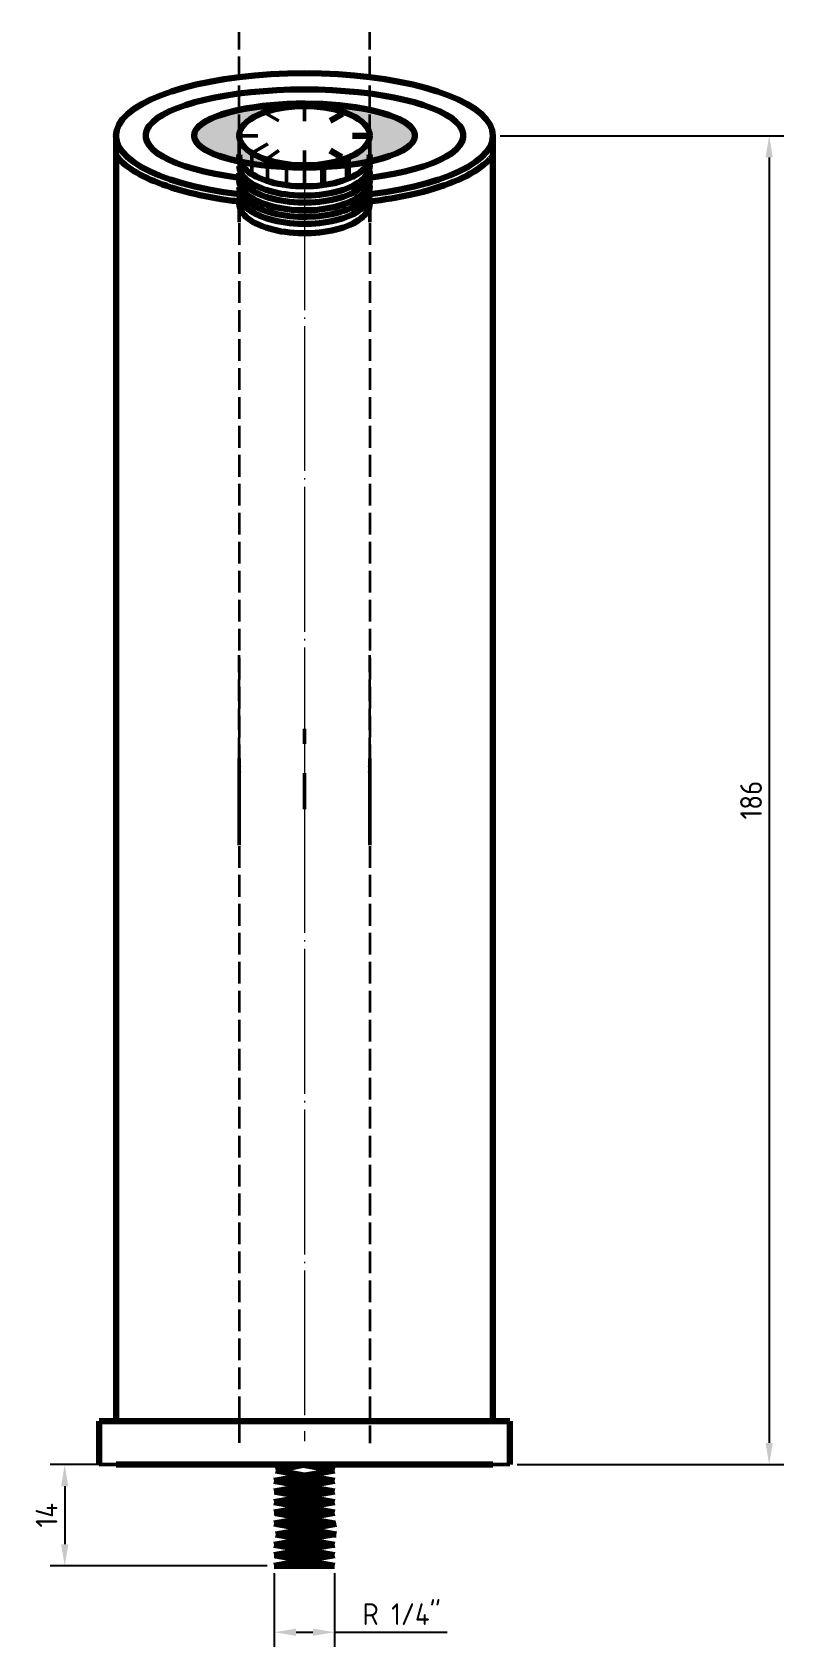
# Model space of a CAD drawing. Extents: x 78 to 382, y 43 to 274.
# Drawn here: x 278.5 to 382.1, y 50.8 to 273.7 of the extents above; entities that cross this region are included whole.
import ezdxf

# ---------------------------------------------------------------- set-up
doc = ezdxf.new("R2010")
doc.units = 0
doc.header["$PDMODE"] = 3
doc.linetypes.add('中心線', pattern=[22.2, 20, -1, 0.2, -1])
doc.linetypes.add('虛線', pattern=[4, 3, -1])
doc.layers.get('0').update_dxf_attribs({"linetype": 'CONTINUOUS'})
doc.layers.get('Defpoints').update_dxf_attribs({"linetype": 'CONTINUOUS'})
for name, color, linetype, lineweight in [('中心線層', 2, '中心線', 18), ('尺度線層', 3, 'CONTINUOUS', 18), ('虛線層', 6, '虛線', 35), ('輪廓線層', 7, 'CONTINUOUS', 50)]:
    doc.layers.add(name, color=color, linetype=linetype, lineweight=lineweight)
doc.styles.add('CNS', font='isocp.shx', dxfattribs={"bigfont": 'chineset.shx'})
doc.dimstyles.new('CNS', dxfattribs={"dimscale": 0, "dimtxt": 3, "dimasz": 3, "dimexe": 2, "dimexo": 1, "dimgap": 1, "dimtad": 1, "dimdsep": 46, "dimtxsty": 'CNS', "dimcen": 0, "dimclrt": 1, "dimadec": 0, "dimazin": 0, "dimtfac": 1, "dimtmove": 0, "dimatfit": 3, "dimfxl": 1, "dimtolj": 1, "dimtzin": 0, "dimarcsym": 0})

# ---------------------------------------------------------------- blocks, each defined once
blk = doc.blocks.new('*D8')
at = {"layer": 'Defpoints', "color": 0, "transparency": 16777216}
for p in [(311.8748996151196, 75.90382978248022), (282.9604275384668, 61.90382978248027), (311.8748996151194, 61.90382978248026)]:
    blk.add_point(p, dxfattribs=at)
at = {"layer": '尺度線層', "color": 0, "lineweight": -2, "transparency": 16777216}
for p, q in [((310.8748996151196, 75.90382978248022), (280.9604275384668, 75.90382978248023)), ((282.9604275384668, 72.90382978248023), (282.9604275384668, 64.90382978248027)), ((310.8748996151194, 61.90382978248026), (280.9604275384668, 61.90382978248027))]:
    blk.add_line(p, q, dxfattribs=at)
at = {"layer": '尺度線層', "color": 0, "transparency": 16777216}
for points in [[(282.4604275384668, 72.90382978248023), (283.4604275384668, 72.90382978248023), (282.9604275384668, 75.90382978248023)], [(282.4604275384668, 64.90382978248027), (283.4604275384668, 64.90382978248027), (282.9604275384668, 61.90382978248027)]]:
    blk.add_solid(points, dxfattribs=at)
at = {"layer": '尺度線層', "color": 1, "transparency": 16777216, "insert": (280.4604275384668, 68.90382978248029), "char_height": 3, "attachment_point": 5, "rotation": 90, "style": 'CNS'}
blk.add_mtext('\\A1;14', dxfattribs=at)
blk = doc.blocks.new('*D9')
at = {"layer": 'Defpoints', "color": 0, "transparency": 16777216}
for p in [(311.8748996151194, 61.90382978248022), (320.1948996151195, 61.90382978248022), (320.1948996151195, 52.75213815707446)]:
    blk.add_point(p, dxfattribs=at)
at = {"layer": '尺度線層', "color": 0, "lineweight": -2, "transparency": 16777216}
for p, q in [((311.8748996151194, 60.90382978248022), (311.8748996151194, 50.75213815707446)), ((320.1948996151195, 60.90382978248022), (320.1948996151195, 50.75213815707446)), ((314.8748996151194, 52.75213815707446), (317.1948996151195, 52.75213815707446)), ((320.1948996151195, 52.75213815707446), (335.6948996151195, 52.75213815707446))]:
    blk.add_line(p, q, dxfattribs=at)
at = {"layer": '尺度線層', "color": 0, "transparency": 16777216}
for points in [[(314.8748996151194, 53.25213815707446), (314.8748996151194, 52.25213815707446), (311.8748996151194, 52.75213815707446)], [(317.1948996151195, 53.25213815707446), (317.1948996151195, 52.25213815707446), (320.1948996151195, 52.75213815707446)]]:
    blk.add_solid(points, dxfattribs=at)
at = {"layer": '尺度線層', "color": 1, "transparency": 16777216, "insert": (329.4448996151195, 55.25213815707446), "char_height": 3, "attachment_point": 5, "style": 'CNS'}
blk.add_mtext('\\A1;R 1/4"', dxfattribs=at)
blk = doc.blocks.new('*D13')
at = {"layer": 'Defpoints', "color": 0, "transparency": 16777216}
for p in [(342.0348996151197, 259.4038297824802), (344.3794191634433, 75.90382978248023), (380.1344153672064, 75.90382978248022)]:
    blk.add_point(p, dxfattribs=at)
at = {"layer": '尺度線層', "color": 0, "lineweight": -2, "transparency": 16777216}
for p, q in [((343.0348996151197, 259.4038297824802), (382.1344153672065, 259.4038297824802)), ((380.1344153672065, 256.4038297824802), (380.1344153672064, 78.90382978248022)), ((345.3794191634433, 75.90382978248023), (382.1344153672064, 75.90382978248022))]:
    blk.add_line(p, q, dxfattribs=at)
at = {"layer": '尺度線層', "color": 0, "transparency": 16777216}
for points in [[(379.6344153672065, 256.4038297824802), (380.6344153672065, 256.4038297824802), (380.1344153672065, 259.4038297824802)], [(379.6344153672064, 78.90382978248022), (380.6344153672064, 78.90382978248022), (380.1344153672064, 75.90382978248022)]]:
    blk.add_solid(points, dxfattribs=at)
at = {"layer": '尺度線層', "color": 1, "transparency": 16777216, "insert": (377.6344153672064, 167.6538297824802), "char_height": 3, "attachment_point": 5, "rotation": 90, "style": 'CNS'}
blk.add_mtext('\\A1;186', dxfattribs=at)

msp = doc.modelspace()

# ---------------------------------------------------------------- hatches: boundary and pattern name
at = {"layer": '輪廓線層', "lineweight": 211}
h = msp.add_hatch(color=5, dxfattribs=at)
h.dxf.hatch_style = 1
edge = h.paths.add_edge_path()
edge.add_ellipse((316.0348996151197, 259.4038297824802), major_axis=(15.23263867812827, 0), ratio=0.2912788519034799, start_angle=306.2163962963038, end_angle=413.7836037036962)
edge.add_line((325.0348996151197, 262.9835186635186), (325.0348996151197, 255.8241409014419))
edge = h.paths.add_edge_path()
edge.add_ellipse((316.0348996151197, 259.4038297824802), major_axis=(15.23263867812827, 0), ratio=0.2912788519034799, start_angle=126.2163962963038, end_angle=233.7836037036962)
edge.add_line((307.0348996151197, 255.8241409014419), (307.0348996151197, 259.4038297824802))
edge.add_line((307.0348996151197, 259.4038297824802), (307.0348996151197, 262.9835186635186))
edge = h.paths.add_edge_path()
edge.add_ellipse((316.0348996151197, 259.4038297824802), major_axis=(8.999999999999972, -2.842170943040401e-14), ratio=0.454385745846494, start_angle=90.00000000000011, end_angle=180, ccw=False)
edge.add_line((316.0348996151197, 263.4933014950986), (316.0348996151197, 263.840775288106))
edge.add_ellipse((316.0348996151197, 259.4038297824802), major_axis=(15.23263867812827, 0), ratio=0.2912788519034799, start_angle=90, end_angle=126.2163962963038)
edge.add_line((307.0348996151197, 262.9835186635186), (307.0348996151197, 259.4038297824803))
edge = h.paths.add_edge_path()
edge.add_ellipse((316.0348996151197, 259.4038297824802), major_axis=(15.23263867812827, 0), ratio=0.2912788519034799, start_angle=53.78360370369619, end_angle=90)
edge.add_line((316.0348996151197, 263.840775288106), (316.0348996151197, 263.4933014950986))
edge.add_ellipse((316.0348996151197, 259.4038297824802), major_axis=(8.999999999999972, -2.842170943040401e-14), ratio=0.454385745846494, start_angle=0, end_angle=90.00000000000011, ccw=False)
edge.add_line((325.0348996151197, 259.4038297824802), (325.0348996151197, 262.9835186635186))
h = msp.add_hatch(color=5, dxfattribs=at)
h.dxf.hatch_style = 1
edge = h.paths.add_edge_path()
edge.add_ellipse((316.0348996151197, 259.4038297824802), major_axis=(8.999999999999972, -2.842170943040401e-14), ratio=0.454385745846494, start_angle=180, end_angle=216.198241836051, ccw=False)
edge.add_line((307.0348996151197, 259.4038297824802), (307.0348996151197, 256.5019805044354))
edge.add_ellipse((316.0348996151197, 256.5019805044354), major_axis=(8.999999999999972, -2.842170943040401e-14), ratio=0.454385745846494, start_angle=180, end_angle=189.4281672100979)
edge.add_ellipse((316.0348996151197, 259.4038297824802), major_axis=(15.23263867812827, 0), ratio=0.2885638493284925, start_angle=234.3483719294432, end_angle=241.5238845756734)
edge.add_line((308.7720937006457, 255.5400370854816), (308.7720937006457, 256.988665876817))
edge = h.paths.add_edge_path()
edge.add_ellipse((316.0348996151197, 259.4038297824802), major_axis=(8.999999999999972, -2.842170943040401e-14), ratio=0.454385745846494, start_angle=216.198241836051, end_angle=235.49162515072442, ccw=False)
edge.add_line((308.7720937006457, 256.988665876817), (308.7720937006457, 255.5400370854816))
edge.add_ellipse((316.0348996151197, 259.4038297824802), major_axis=(15.23263867812827, 0), ratio=0.2885638493284925, start_angle=241.5238845756734, end_angle=250.4442027537012)
edge.add_line((310.9361593842168, 255.2617962190196), (310.9361593842168, 256.0339276533646))
edge = h.paths.add_edge_path()
edge.add_ellipse((316.0348996151197, 259.4038297824802), major_axis=(8.999999999999972, -2.842170943040401e-14), ratio=0.454385745846494, start_angle=235.49162515072442, end_angle=254.1143443820823, ccw=False)
edge.add_line((310.9361593842168, 256.0339276533646), (310.9361593842168, 255.2617962190196))
edge.add_ellipse((316.0348996151197, 259.4038297824802), major_axis=(15.23263867812827, 0), ratio=0.2885638493284925, start_angle=250.4442027537012, end_angle=260.6930886875127)
edge.add_line((313.5714337295306, 255.0661035134348), (313.5714337295306, 255.4705355387395))
edge = h.paths.add_edge_path()
edge.add_ellipse((316.0348996151197, 259.4038297824802), major_axis=(8.999999999999972, -2.842170943040401e-14), ratio=0.454385745846494, start_angle=254.1143443820823, end_angle=270.0000000000001, ccw=False)
edge.add_line((313.5714337295306, 255.4705355387395), (313.5714337295306, 255.0661035134348))
edge.add_ellipse((316.0348996151197, 259.4038297824802), major_axis=(15.23263867812827, 0), ratio=0.2885638493284925, start_angle=260.6930886875127, end_angle=270)
edge.add_line((316.0348996151197, 255.0082409300894), (316.0348996151197, 255.3143580698618))
edge = h.paths.add_edge_path()
edge.add_ellipse((316.0348996151197, 259.4038297824802), major_axis=(8.999999999999972, -2.842170943040401e-14), ratio=0.454385745846494, start_angle=270.0000000000001, end_angle=286.54391271984423, ccw=False)
edge.add_line((316.0348996151197, 255.3143580698618), (316.0349168902458, 255.0082409300923))
edge.add_ellipse((316.0348996151197, 259.4038297824802), major_axis=(15.23263867812827, 0), ratio=0.2885638493284925, start_angle=270.0000649783557, end_angle=279.6855503185777)
edge.add_line((318.5976507069886, 255.0708959619874), (318.5976507069886, 255.4836549284851))
edge = h.paths.add_edge_path()
edge.add_ellipse((316.0348996151197, 259.4038297824802), major_axis=(8.999999999999972, -2.842170943040401e-14), ratio=0.454385745846494, start_angle=286.54391271984423, end_angle=311.66844744761016, ccw=False)
edge.add_line((318.5976507069886, 255.4836549284851), (318.5976507069886, 255.0708959619874))
edge.add_ellipse((316.0348996151197, 259.4038297824802), major_axis=(15.23263867812827, 0), ratio=0.2885638493284925, start_angle=279.6855503185777, end_angle=293.1288004704226)
edge.add_line((322.0182713639074, 255.3615400422915), (322.0182713639074, 256.3489763839066))
edge = h.paths.add_edge_path()
edge.add_line((325.0348996151197, 256.5019805044353), (325.0348996151197, 259.4038297824801))
edge.add_ellipse((316.0348996151197, 259.4038297824802), major_axis=(8.999999999999972, -2.842170943040401e-14), ratio=0.454385745846494, start_angle=311.66844744761016, end_angle=360, ccw=False)
edge.add_line((322.0182713639074, 256.3489763839066), (322.0182713639074, 255.3615400422915))
edge.add_ellipse((316.0348996151197, 259.4038297824802), major_axis=(15.23263867812827, 0), ratio=0.2885638493284925, start_angle=293.1288004704226, end_angle=305.6516280705569)
edge.add_ellipse((316.0348996151197, 256.5019805044354), major_axis=(8.999999999999972, -2.842170943040401e-14), ratio=0.454385745846494, start_angle=350.5718327899029, end_angle=360)

# ---------------------------------------------------------------- linework, layer by layer
at = {"lineweight": 211}
for p, q in [((290.0348996151197, 173.4038297824802), (290.0348996151197, 81.90382978248023)), ((342.0348996151197, 173.4038297824802), (342.0348996151197, 81.90382978248022)), ((342.0348996151197, 81.90382978248022), (290.0348996151197, 81.90382978248022)), ((290.0348996151197, 75.90382978248022), (342.0348996151197, 75.90382978248022)), ((320.19489961512, 75.10719409793182), (315.676954140484, 75.90382978248022)), ((311.8748996151196, 73.64015361843713), (320.19489961512, 75.10719409793182)), ((311.8748996151196, 73.64015361843713), (320.19489961512, 75.10719409793182)), ((320.1948996151198, 72.17311313894265), (311.8748996151198, 73.64015361843713)), ((311.8748996151191, 72.1731131389426), (320.1948996151195, 73.6401536184373)), ((320.1948996151202, 73.64015361843713), (311.8748996151196, 73.64015361843713)), ((311.8748996151198, 73.64015361843713), (320.19489961512, 73.64015361843713)), ((311.8748996151191, 70.70607265944795), (320.1948996151198, 72.17311313894265)), ((311.8748996151194, 70.70607265944795), (320.1948996151198, 72.17311313894265)), ((320.1948996151198, 72.1731131389426), (311.8748996151191, 72.1731131389426)), ((311.8748996151194, 72.1731131389426), (320.1948996151195, 72.1731131389426)), ((311.8748996151191, 69.26298871270274), (320.1948996151195, 70.73002919219743)), ((320.1948996151195, 69.23903217995348), (311.8748996151196, 70.70607265944795)), ((320.19489961512, 70.70607265944795), (311.8748996151194, 70.70607265944795)), ((311.8748996151196, 70.70607265944795), (320.1948996151198, 70.70607265944795)), ((320.1948996151198, 69.26298871270274), (311.8748996151191, 69.26298871270274)), ((311.8748996151194, 69.26298871270274), (320.1948996151195, 69.26298871270274)), ((311.8748996151191, 67.77199170045878), (320.1948996151195, 69.23903217995348)), ((311.8748996151198, 67.77199170045856), (320.1948996151202, 69.23903217995326)), ((320.19489961512, 66.30495122096409), (311.8748996151201, 67.77199170045856)), ((320.1948996151204, 67.77199170045856), (311.8748996151198, 67.77199170045856)), ((311.8748996151201, 67.77199170045856), (320.1948996151202, 67.77199170045856)), ((312.0956686030707, 66.26602369188451), (320.4156686030711, 67.73306417137921)), ((311.8748996151196, 64.83791074146939), (320.19489961512, 66.30495122096409)), ((311.8748996151196, 64.83791074146939), (320.19489961512, 66.30495122096409)), ((311.8748996151191, 63.39826453805392), (320.1948996151195, 64.86530501754862)), ((320.1948996151195, 63.37087026197491), (311.8748996151198, 64.83791074146939)), ((320.1948996151202, 64.83791074146939), (311.8748996151196, 64.83791074146939)), ((311.8748996151198, 64.83791074146939), (320.19489961512, 64.83791074146939)), ((320.4156686030714, 66.26602369188451), (312.0956686030707, 66.26602369188451)), ((312.095668603071, 66.26602369188451), (320.4156686030711, 66.26602369188451)), ((320.1948996151198, 63.39826453805392), (311.8748996151191, 63.39826453805392)), ((311.8748996151194, 63.39826453805392), (320.1948996151195, 63.39826453805392)), ((311.8748996151191, 61.90382978248022), (320.1948996151195, 63.37087026197491)), ((320.1948996151198, 61.90382978248022), (311.8748996151191, 61.90382978248022)), ((311.8748996151194, 61.90382978248022), (320.1948996151195, 61.90382978248022))]:
    msp.add_line(p, q, dxfattribs=at)
at = {"layer": '中心線層'}
for p, q in [((316.0348996151197, 263.840775288106), (316.0348996151197, 263.4933014950986)), ((316.0348996151197, 255.3143580695026), (316.0348996151197, 165.131067868076)), ((316.0348996151197, 177.840775288106), (316.0348996151197, 177.4933014950986)), ((316.0348996151197, 169.3143580695026), (316.0348996151197, 79.131067868076))]:
    msp.add_line(p, q, dxfattribs=at)
at = {"layer": '虛線層'}
for p, q in [((307.0348996151197, 251.3151429579371), (307.0348996151197, 273.6810215246859)), ((325.0348996151197, 251.3151429579371), (325.0348996151197, 273.6810215246859)), ((307.0348996151197, 251.3151429579371), (307.0348996151197, 167.9038297824802)), ((325.0348996151197, 251.3151429579371), (325.0348996151197, 164.8816796319802)), ((307.0348996151197, 165.3151429579371), (307.0348996151197, 187.6810215246859)), ((325.0348996151197, 165.3151429579371), (325.0348996151197, 187.6810215246859)), ((307.0348996151197, 165.3151429579371), (307.0348996151197, 81.90382978248022)), ((325.0348996151197, 165.3151429579371), (325.0348996151197, 78.8816796319802)), ((307.0348996151197, 81.90382978248022), (307.0348996151197, 78.92603445612588))]:
    msp.add_line(p, q, dxfattribs=at)
at = {"layer": '輪廓線層'}
for p, q in [((316.0348996151197, 263.4933014950986), (316.0348996151197, 261.4257348701369)), ((312.4933132239343, 261.4485656387894), (310.7946083544418, 262.4293133524645)), ((307.0348996151197, 259.4038297824802), (307.0348996151197, 247.4499709800856)), ((307.0348996151197, 259.4038297824802), (309.6170970501507, 259.4038297824802)), ((325.0348996151197, 247.4499709800853), (325.0348996151197, 259.4038297824802)), ((308.7720937006457, 256.988665876817), (310.9751730866747, 258.2717621850653)), ((308.7720937006457, 256.988665876817), (308.7720937006457, 254.0868165987722)), ((312.4933132239343, 257.359093926171), (310.8929277871737, 256.2043519429105)), ((316.0544337699073, 257.359093926171), (316.0348996151197, 255.3143580693581)), ((310.9361593842168, 256.0339276533646), (310.9361593842168, 253.1320783753198)), ((313.5714337295306, 255.4705355387395), (313.5714337295306, 253.0637927075576)), ((316.0348996151197, 255.3143580698618), (316.0350633753462, 252.412508792494)), ((313.5714337295306, 253.0637927075576), (313.5714337295306, 252.5686862606947)), ((316.0348996151197, 177.4933014950986), (316.0348996151197, 175.4257348701369)), ((290.0348996151197, 173.4038297824802), (290.0348996151197, 170.9038297824802)), ((307.0348996151197, 173.4038297824802), (307.0348996151197, 161.4499709800856)), ((325.0348996151197, 161.4499709800853), (325.0348996151197, 173.4038297824802)), ((316.0544337699073, 171.359093926171), (316.0348996151197, 169.3143580693581)), ((316.0348996151197, 169.3143580698618), (316.0350633753462, 166.412508792494)), ((290.0348996151197, 75.90382978248022), (287.690380066796, 75.90382978248022)), ((344.3794191634433, 75.90382978248022), (342.0348996151197, 75.90382978248022))]:
    msp.add_line(p, q, dxfattribs=at)
at = {"layer": '輪廓線層', "lineweight": 211}
for p, q in [((319.5764860063051, 261.4485656387894), (321.2751908757975, 262.4293133524645)), ((290.0348996151197, 173.4038297824802), (290.0348996151197, 259.4038297824802)), ((322.6414102506965, 259.4038297824802), (325.0348996151197, 259.4038297824802)), ((342.0348996151197, 173.4038297824802), (342.0348996151197, 259.4038297824802)), ((319.5764860063051, 257.359093926171), (321.1592285011642, 256.4452971207064)), ((318.5976507069886, 255.4836549284851), (318.5976507069886, 253.0671309278135)), ((322.0182713639074, 256.3489763839066), (322.0182713639074, 253.4471271058618)), ((322.0182713639074, 253.4471271058618), (322.0182713639074, 256.3489763839066)), ((318.5976507069886, 253.0671309278135), (318.5976507069886, 252.5818056504403)), ((290.0348996151197, 81.90382978248022), (287.690380066796, 81.90382978248022)), ((287.690380066796, 81.90382978248022), (287.690380066796, 75.90382978248023)), ((342.0348996151197, 81.90382978248022), (344.3794191634433, 81.90382978248022)), ((344.3794191634433, 81.90382978248022), (344.3794191634433, 75.90382978248023)), ((316.0348996151197, 75.90382978248022), (312.095668603071, 75.06826656885225)), ((320.1948996151202, 73.64015361843713), (312.095668603071, 75.06826656885225)), ((320.1948996151198, 72.1731131389426), (312.0956686030705, 73.60122608935772)), ((320.19489961512, 70.70607265944795), (312.0956686030707, 72.13418560986308)), ((320.1948996151198, 69.26298871270274), (312.0956686030705, 70.69110166311786)), ((320.1948996151204, 67.77199170045856), (312.0956686030712, 69.20010465087368)), ((320.4156686030714, 66.26602369188451), (312.3164375910221, 67.69413664229964)), ((320.1948996151202, 64.83791074146939), (312.095668603071, 66.26602369188451)), ((320.1948996151198, 63.39826453805392), (312.0956686030705, 64.82637748846905)), ((320.1948996151198, 61.90382978248022), (312.0956686030705, 63.33194273289534))]:
    msp.add_line(p, q, dxfattribs=at)
for centre, major_axis, ratio, start_param, end_param in [((316.0348996151197, 259.4038297824802), (25.99999999999997, 0), 0.3316038300088432, 5.065857366962159, 10.64210590098681), ((316.0348996151197, 259.4038297824802), (-21.91068340405925, 0), 0.2912046651706856, 1.994082182767335, 7.430695778002045), ((316.0348996151197, 259.4038297824802), (15.23263867812827, 0), 0.2912788519034799, 5.333520961585478, 10.36347892898649), ((316.0348996151197, 256.5019805044354), (8.999999999999972, -2.842170943040401e-14), 0.454385745846494, 3.070735849653736, 6.354121438634143), ((316.0348996151197, 255.2164785827552), (8.999999999999972, -2.842170943040401e-14), 0.454385745846494, 3.141592653589793, 6.354121438634143), ((316.0348996151197, 254.2591899473477), (8.999999999999972, -2.842170943040401e-14), 0.454385745846494, 3.141592653589793, 6.354121438634143), ((316.0348996151197, 253.1924971156247), (8.999999999999972, -2.842170943040401e-14), 0.454385745846494, 3.141592653589793, 6.283185307179586), ((316.0348996151197, 252.2899109270381), (8.999999999999972, -2.842170943040401e-14), 0.454385745846494, 3.141592653589793, 6.354121438634143), ((316.0348996151197, 251.3151429579371), (8.999999999999972, -2.842170943040401e-14), 0.454385745846494, 3.141592653589793, 6.354121438634143), ((316.0348996151197, 250.0156356483649), (8.999999999999972, -2.842170943040401e-14), 0.454385745846494, 3.141592653589793, 6.354121438634143)]:
    msp.add_ellipse(centre, major_axis=major_axis, ratio=ratio, start_param=start_param, end_param=end_param, dxfattribs=at)
for major_axis, ratio in [((15.23263867812827, 0), 0.2885638493284925), ((8.999999999999972, -2.842170943040401e-14), 0.454385745846494)]:
    msp.add_ellipse((316.0348996151197, 259.4038297824802), major_axis=major_axis, ratio=ratio, dxfattribs=at)
at = {"layer": '輪廓線層'}
for centre, major_axis, ratio, start_param, end_param in [((316.0348996151197, 258.1430469357987), (8.999999999999972, -2.842170943040401e-14), 0.454385745846494, 3.070735849653736, 3.141592653589793), ((316.0348996151197, 257.2951624967066), (8.999999999999972, -2.842170943040401e-14), 0.454385745846494, 3.070735849653736, 3.141592653589793), ((316.0348996151197, 258.1430469357987), (8.999999999999972, -2.842170943040401e-14), 0.454385745846494, 6.283185307179586, 6.354121438634143), ((316.0348996151197, 257.2951624967066), (8.999999999999972, -2.842170943040401e-14), 0.454385745846494, 6.283185307179586, 6.354121438634143), ((316.0348996151197, 259.4038297824802), (15.23263867812827, 0), 0.2912788519034799, 4.71238898038469, 4.712390267686835), ((316.0348996151197, 259.4038297824802), (-21.91068340405925, 0), 0.2912046651706856, 1.323596678362959, 1.335937522242194), ((316.0348996151197, 259.4038297824802), (-21.91068340405925, 0), 0.2912046651706856, 1.570796326794897, 1.570802227539563), ((316.0348996151197, 172.1430469357987), (8.999999999999972, -2.842170943040401e-14), 0.454385745846494, 3.070735849653736, 3.141592653589793), ((316.0348996151197, 172.1430469357987), (8.999999999999972, -2.842170943040401e-14), 0.454385745846494, 6.283185307179586, 6.354121438634143), ((316.0348996151197, 171.2951624967066), (8.999999999999972, -2.842170943040401e-14), 0.454385745846494, 3.070735849653736, 3.141592653589793), ((316.0348996151197, 171.2951624967066), (8.999999999999972, -2.842170943040401e-14), 0.454385745846494, 6.283185307179586, 6.354121438634143), ((316.0348996151197, 173.4038297824802), (15.23263867812827, 0), 0.2912788519034799, 4.71238898038469, 4.712390267686835), ((316.0348996151197, 173.4038297824802), (-21.91068340405925, 0), 0.2912046651706856, 1.570796326794897, 1.570802227539563)]:
    msp.add_ellipse(centre, major_axis=major_axis, ratio=ratio, start_param=start_param, end_param=end_param, dxfattribs=at)
at = {"layer": '輪廓線層', "lineweight": 211}
for points, knots in [([(290.034899615135, 256.6814177386287), (290.3053078209037, 256.327033076842), (290.6236678157265, 255.9892640406602), (291.849925206341, 254.8908898676127), (292.9626234099723, 254.1937837047449), (295.6240846915218, 252.9306950955196), (297.1741236291969, 252.366681579957), (300.6294581265784, 251.3905167680375), (302.5344154644837, 250.9789860904735), (305.3672472608653, 250.5248420434224), (306.193620341166, 250.4092404410677), (307.0348996151197, 250.3078773152599)], [3.389512769467018, 3.389512769467018, 3.389512769467018, 3.389512769467018, 3.496159310435377, 3.496159310435377, 3.751461956892836, 3.751461956892836, 4.006764603350295, 4.006764603350295, 4.262067249807755, 4.262067249807755, 4.363817035199087, 4.363817035199087, 4.363817035199087, 4.363817035199087]), ([(325.012265402309, 250.3054837258026), (327.050818278146, 250.5506402926674), (329.0024182941683, 250.8792244820339), (332.9881374306541, 251.772232431662), (334.956959612305, 252.3699656346673), (338.3252991293734, 253.7528555286537), (339.7257848114662, 254.5346929034103), (341.2780216457033, 255.8150729858198), (341.6944328232023, 256.2350449469883), (342.0348996151197, 256.6813658800648)], [5.060070248893004, 5.060070248893004, 5.060070248893004, 5.060070248893004, 5.30659286859141, 5.30659286859141, 5.603769420906282, 5.603769420906282, 5.900945973221154, 5.900945973221154, 6.035259896340338, 6.035259896340338, 6.035259896340338, 6.035259896340338])]:
    msp.add_open_spline(points, degree=3, knots=knots, dxfattribs=at)

# ---------------------------------------------------------------- dimensions: what is measured, and where the dimension line sits
at = {"layer": '尺度線層'}
dim = msp.add_linear_dim(base=(380.1344153672064, 75.90382978248022), p1=(342.0348996151197, 259.4038297824802), p2=(344.3794191634433, 75.90382978248023), angle=90, text='186', dimstyle='CNS', override={"dimscale": 1}, dxfattribs=at)
dim.commit()
dim.dimension.update_dxf_attribs({"geometry": '*D13', "text_midpoint": (377.6344153672064, 167.6538297824802)})
dim = msp.add_linear_dim(base=(282.9604275384668, 61.90382978248027), p1=(311.8748996151196, 75.90382978248022), p2=(311.8748996151194, 61.90382978248026), angle=90, dimstyle='CNS', override={"dimscale": 1}, dxfattribs=at)
dim.commit()
dim.dimension.update_dxf_attribs({"geometry": '*D8', "text_midpoint": (280.4604275384668, 68.90382978248029)})
dim = msp.add_linear_dim(base=(320.1948996151195, 52.75213815707446), p1=(311.8748996151194, 61.90382978248022), p2=(320.1948996151195, 61.90382978248022), text='R 1/4"', dimstyle='CNS', override={"dimscale": 1}, dxfattribs=at)
dim.commit()
dim.dimension.update_dxf_attribs({"geometry": '*D9', "text_midpoint": (329.4448996151195, 55.25213815707446)})

doc.saveas('drawing.dxf')
